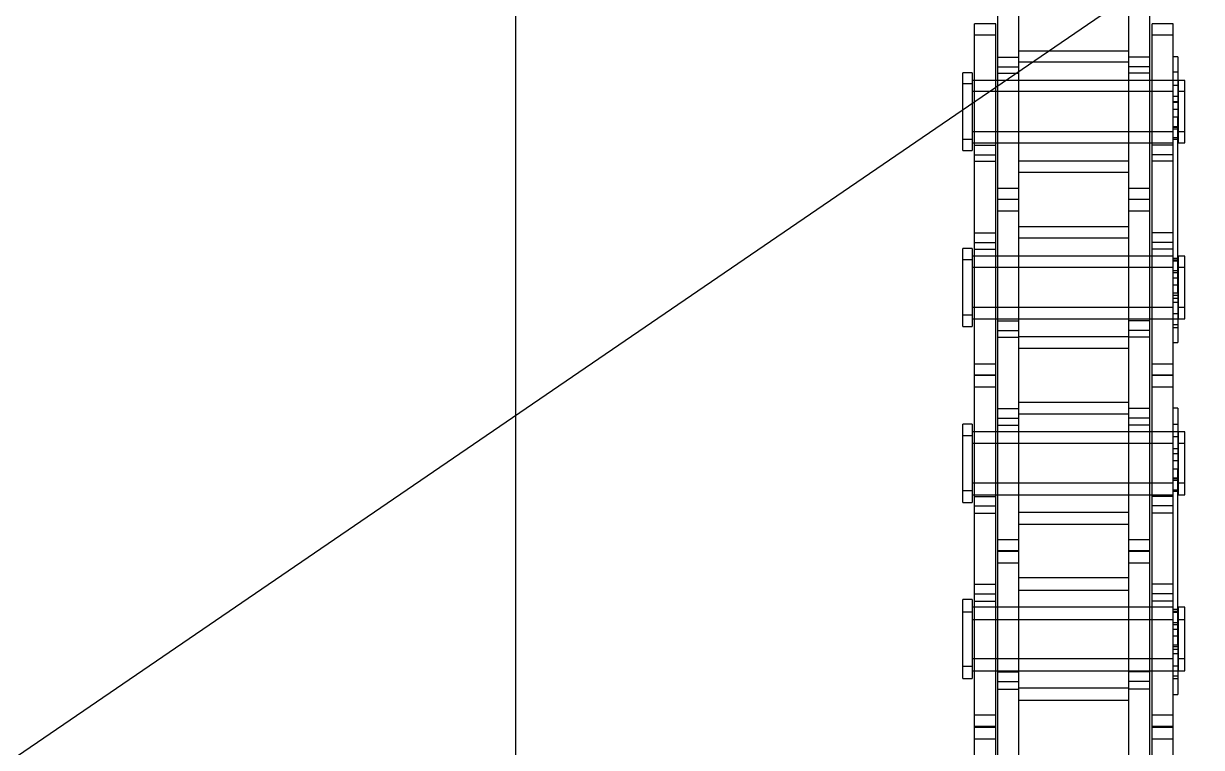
# Model space of a CAD drawing. Header units: metres. Extents: x 0 to 63075, y 0 to 44550.
# Drawn here: x 13948 to 14032.9, y 27485.6 to 27537.9 of the extents above; entities that cross this region are included whole.
import ezdxf

# ---------------------------------------------------------------- set-up
doc = ezdxf.new("R2010")
doc.units = ezdxf.units.M
doc.header["$LTSCALE"] = 75
doc.linetypes.add('HIDDEN2', pattern=[4.7625, 3.175, -1.5875])
for name, color, linetype in [('SDM', 7, 'Continuous'), ('SL1', 8, 'Continuous'), ('SL4', 4, 'Continuous'), ('ST1', 7, 'HIDDEN2')]:
    doc.layers.add(name, color=color, linetype=linetype)

# ---------------------------------------------------------------- blocks, each defined once
blk = doc.blocks.new('A$C1d93b9d1')
at = {"layer": 'SL1'}
blk.add_line((6081.727, 3451.41), (5531.727, 3075.25), dxfattribs=at)
blk.add_arc((5798.635, 3250), 171.45, 193.60643, 339.18626, dxfattribs=at)
blk = doc.blocks.new('A$C429c7d53')
at = {"layer": 'SL4'}
blk.add_line((262.765, 215.006), (262.765, 1004.763), dxfattribs=at)
at = {"layer": 'ST1'}
for p, q in [((297.515, 444.212), (297.515, 450.562)), ((299.035, 444.212), (299.035, 450.562)), ((306.965, 444.212), (306.965, 450.562)), ((308.485, 444.212), (308.485, 450.562)), ((295.843, 446.957), (295.843, 447.758)), ((297.363, 447.758), (295.843, 447.758)), ((297.363, 446.957), (297.363, 447.758)), ((308.637, 446.957), (308.637, 447.758)), ((310.157, 447.758), (308.637, 447.758)), ((310.157, 446.957), (310.157, 447.758)), ((295.843, 437.862), (295.843, 446.957)), ((297.363, 446.957), (295.843, 446.957)), ((297.363, 437.862), (297.363, 446.957)), ((308.637, 437.862), (308.637, 446.957)), ((310.157, 446.957), (308.637, 446.957)), ((310.157, 437.862), (310.157, 446.957)), ((297.515, 445.352), (299.035, 445.352)), ((306.965, 445.798), (299.035, 445.798)), ((308.485, 445.352), (306.965, 445.352)), ((310.489, 445.39), (310.157, 445.39)), ((310.489, 445.39), (310.489, 444.268)), ((295, 443.435), (295, 444.236)), ((295.659, 444.236), (295, 444.236)), ((295.659, 444.236), (295.659, 443.435)), ((297.515, 444.658), (299.035, 444.658)), ((297.515, 444.212), (299.035, 444.212)), ((297.515, 435.117), (297.515, 444.212)), ((306.965, 444.997), (299.035, 444.997)), ((299.035, 435.117), (299.035, 444.212)), ((308.485, 444.658), (306.965, 444.658)), ((308.485, 444.212), (306.965, 444.212)), ((306.965, 435.117), (306.965, 444.212)), ((308.485, 435.117), (308.485, 444.212)), ((310.489, 444.268), (310.157, 444.268)), ((310.489, 444.268), (310.489, 441.037)), ((295, 438.638), (295, 443.435)), ((295.659, 443.435), (295, 443.435)), ((310.157, 443.683), (295.659, 443.683)), ((295.659, 443.435), (295.659, 438.638)), ((297.363, 443.683), (295.843, 443.683)), ((299.035, 443.683), (297.515, 443.683)), ((306.965, 443.683), (299.035, 443.683)), ((308.485, 443.683), (306.965, 443.683)), ((310.489, 443.683), (308.637, 443.683)), ((310.526, 443.683), (310.526, 442.882)), ((311, 443.683), (310.526, 443.683)), ((311, 442.882), (311, 443.683)), ((310.157, 442.882), (295.659, 442.882)), ((297.363, 442.882), (295.843, 442.882)), ((299.035, 442.882), (297.515, 442.882)), ((306.965, 442.882), (299.035, 442.882)), ((308.485, 442.882), (306.965, 442.882)), ((310.157, 442.882), (308.637, 442.882)), ((310.526, 443.314), (310.157, 443.314)), ((310.526, 442.513), (310.157, 442.513)), ((310.526, 442.882), (310.526, 439.192)), ((311, 442.882), (310.526, 442.882)), ((311, 439.192), (311, 442.882)), ((310.489, 442.144), (310.157, 442.144)), ((310.489, 442.085), (310.157, 442.085)), ((310.489, 441.591), (310.157, 441.591)), ((310.489, 441.037), (310.157, 441.037)), ((310.489, 428.337), (310.489, 441.037)), ((295.659, 439.993), (310.157, 439.993)), ((295.843, 439.993), (297.363, 439.993)), ((297.515, 439.993), (299.035, 439.993)), ((299.035, 439.993), (306.965, 439.993)), ((306.965, 439.993), (308.485, 439.993)), ((308.637, 439.993), (310.157, 439.993)), ((310.157, 440.362), (310.526, 440.362)), ((310.489, 440.284), (310.157, 440.284)), ((310.489, 440.161), (310.157, 440.161)), ((310.526, 439.993), (311, 439.993)), ((295, 439.439), (295.659, 439.439)), ((295.659, 439.192), (310.157, 439.192)), ((295.843, 439.192), (297.363, 439.192)), ((297.515, 439.192), (299.035, 439.192)), ((299.035, 439.192), (306.965, 439.192)), ((306.965, 439.192), (308.485, 439.192)), ((308.637, 439.192), (310.157, 439.192)), ((310.157, 439.561), (310.526, 439.561)), ((310.489, 439.418), (310.157, 439.418)), ((310.526, 439.192), (311, 439.192)), ((295, 438.638), (295.659, 438.638)), ((295.843, 439.018), (297.363, 439.018)), ((295.843, 438.323), (297.363, 438.323)), ((310.157, 439.018), (308.637, 439.018)), ((310.157, 438.323), (308.637, 438.323)), ((295.843, 437.862), (297.363, 437.862)), ((295.843, 431.512), (295.843, 437.862)), ((297.363, 431.512), (297.363, 437.862)), ((299.035, 437.878), (306.965, 437.878)), ((310.157, 437.862), (308.637, 437.862)), ((308.637, 431.512), (308.637, 437.862)), ((310.157, 431.512), (310.157, 437.862)), ((299.035, 437.077), (306.965, 437.077)), ((297.515, 435.918), (299.035, 435.918)), ((306.965, 435.918), (308.485, 435.918)), ((297.515, 435.117), (299.035, 435.117)), ((297.515, 434.257), (297.515, 435.089)), ((299.035, 435.089), (297.515, 435.089)), ((299.035, 434.257), (299.035, 435.089)), ((306.965, 435.117), (308.485, 435.117)), ((306.965, 434.257), (306.965, 435.089)), ((308.485, 435.089), (306.965, 435.089)), ((308.485, 434.257), (308.485, 435.089)), ((297.515, 425.162), (297.515, 434.257)), ((299.035, 434.257), (297.515, 434.257)), ((299.035, 425.162), (299.035, 434.257)), ((306.965, 425.162), (306.965, 434.257)), ((308.485, 434.257), (306.965, 434.257)), ((308.485, 425.162), (308.485, 434.257)), ((295.843, 432.683), (297.363, 432.683)), ((306.965, 433.129), (299.035, 433.129)), ((306.965, 432.297), (299.035, 432.297)), ((310.157, 432.683), (308.637, 432.683)), ((295, 430.735), (295, 431.567)), ((295.659, 431.567), (295, 431.567)), ((295.659, 431.567), (295.659, 430.735)), ((295.843, 431.988), (297.363, 431.988)), ((295.843, 431.512), (297.363, 431.512)), ((295.843, 422.417), (295.843, 431.512)), ((297.363, 422.417), (297.363, 431.512)), ((310.157, 431.988), (308.637, 431.988)), ((310.157, 431.512), (308.637, 431.512)), ((308.637, 422.417), (308.637, 431.512)), ((310.157, 422.417), (310.157, 431.512)), ((295, 425.938), (295, 430.735)), ((295.659, 430.735), (295, 430.735)), ((310.157, 431.014), (295.659, 431.014)), ((295.659, 430.735), (295.659, 425.938)), ((297.363, 431.014), (295.843, 431.014)), ((299.035, 431.014), (297.515, 431.014)), ((306.965, 431.014), (299.035, 431.014)), ((308.485, 431.014), (306.965, 431.014)), ((310.157, 431.014), (308.637, 431.014)), ((310.489, 430.845), (310.157, 430.845)), ((310.489, 430.722), (310.157, 430.722)), ((310.526, 430.645), (310.157, 430.645)), ((310.526, 431.014), (310.526, 430.182)), ((311, 431.014), (310.526, 431.014)), ((311, 430.182), (311, 431.014)), ((310.157, 430.182), (295.659, 430.182)), ((297.363, 430.182), (295.843, 430.182)), ((299.035, 430.182), (297.515, 430.182)), ((306.965, 430.182), (299.035, 430.182)), ((308.485, 430.182), (306.965, 430.182)), ((310.157, 430.182), (308.637, 430.182)), ((310.489, 429.956), (310.157, 429.956)), ((310.526, 429.813), (310.157, 429.813)), ((310.526, 430.182), (310.526, 426.492)), ((311, 430.182), (310.526, 430.182)), ((311, 426.492), (311, 430.182)), ((310.489, 429.415), (310.157, 429.415)), ((310.489, 428.922), (310.157, 428.922)), ((310.489, 428.337), (310.157, 428.337)), ((310.489, 428.167), (310.157, 428.167)), ((310.489, 428.337), (310.489, 424.785)), ((295.659, 427.324), (310.157, 427.324)), ((295.843, 427.324), (297.363, 427.324)), ((297.515, 427.324), (299.035, 427.324)), ((299.035, 427.324), (306.965, 427.324)), ((306.965, 427.324), (308.485, 427.324)), ((308.637, 427.324), (310.157, 427.324)), ((310.489, 427.962), (310.157, 427.962)), ((310.157, 427.693), (310.526, 427.693)), ((310.526, 427.324), (311, 427.324)), ((295, 426.77), (295.659, 426.77)), ((295.659, 426.492), (310.157, 426.492)), ((295.843, 426.492), (297.363, 426.492)), ((297.515, 426.492), (299.035, 426.492)), ((297.515, 426.349), (299.035, 426.349)), ((299.035, 426.492), (306.965, 426.492)), ((306.965, 426.492), (308.485, 426.492)), ((308.485, 426.349), (306.965, 426.349)), ((308.637, 426.492), (310.489, 426.492)), ((310.157, 426.861), (310.526, 426.861)), ((310.526, 426.492), (311, 426.492)), ((295, 425.938), (295.659, 425.938)), ((297.515, 425.654), (299.035, 425.654)), ((308.485, 425.654), (306.965, 425.654)), ((310.489, 426.048), (310.157, 426.048)), ((310.489, 425.843), (310.157, 425.843)), ((297.515, 425.162), (299.035, 425.162)), ((297.515, 418.812), (297.515, 425.162)), ((299.035, 425.209), (306.965, 425.209)), ((299.035, 418.812), (299.035, 425.162)), ((308.485, 425.162), (306.965, 425.162)), ((306.965, 418.812), (306.965, 425.162)), ((308.485, 418.812), (308.485, 425.162)), ((310.157, 424.785), (310.489, 424.785)), ((299.035, 424.377), (306.965, 424.377)), ((295.843, 423.249), (297.363, 423.249)), ((308.637, 423.249), (310.157, 423.249)), ((297.363, 422.419), (295.843, 422.419)), ((295.843, 421.557), (295.843, 422.417)), ((295.843, 422.417), (297.363, 422.417)), ((297.363, 421.557), (297.363, 422.417)), ((310.157, 422.419), (308.637, 422.419)), ((308.637, 421.557), (308.637, 422.417)), ((308.637, 422.417), (310.157, 422.417)), ((310.157, 421.557), (310.157, 422.417)), ((295.843, 412.462), (295.843, 421.557)), ((297.363, 421.557), (295.843, 421.557)), ((297.363, 412.462), (297.363, 421.557)), ((308.637, 412.462), (308.637, 421.557)), ((310.157, 421.557), (308.637, 421.557)), ((310.157, 412.462), (310.157, 421.557)), ((306.965, 420.459), (299.035, 420.459)), ((297.515, 420.014), (299.035, 420.014)), ((306.965, 419.597), (299.035, 419.597)), ((308.485, 420.014), (306.965, 420.014)), ((310.489, 420.051), (310.157, 420.051)), ((310.489, 420.051), (310.489, 418.868)), ((295, 418.035), (295, 418.898)), ((295.659, 418.898), (295, 418.898)), ((295.659, 418.898), (295.659, 418.035)), ((297.515, 419.319), (299.035, 419.319)), ((297.515, 418.812), (299.035, 418.812)), ((297.515, 409.717), (297.515, 418.812)), ((299.035, 409.717), (299.035, 418.812)), ((308.485, 419.319), (306.965, 419.319)), ((308.485, 418.812), (306.965, 418.812)), ((306.965, 409.717), (306.965, 418.812)), ((308.485, 409.717), (308.485, 418.812)), ((310.489, 418.868), (310.157, 418.868)), ((310.489, 418.868), (310.489, 415.637)), ((295, 413.238), (295, 418.035)), ((295.659, 418.035), (295, 418.035)), ((310.157, 418.344), (295.659, 418.344)), ((295.659, 418.035), (295.659, 413.238)), ((297.363, 418.344), (295.843, 418.344)), ((299.035, 418.344), (297.515, 418.344)), ((306.965, 418.344), (299.035, 418.344)), ((308.485, 418.344), (306.965, 418.344)), ((310.489, 418.344), (308.637, 418.344)), ((310.526, 417.975), (310.157, 417.975)), ((310.526, 418.344), (310.526, 417.482)), ((311, 418.344), (310.526, 418.344)), ((311, 417.482), (311, 418.344)), ((310.157, 417.482), (295.659, 417.482)), ((297.363, 417.482), (295.843, 417.482)), ((299.035, 417.482), (297.515, 417.482)), ((306.965, 417.482), (299.035, 417.482)), ((308.485, 417.482), (306.965, 417.482)), ((310.157, 417.482), (308.637, 417.482)), ((310.526, 417.113), (310.157, 417.113)), ((310.526, 417.482), (310.526, 413.792)), ((311, 417.482), (310.526, 417.482)), ((311, 413.792), (311, 417.482)), ((310.489, 416.746), (310.157, 416.746)), ((310.489, 416.744), (310.157, 416.744)), ((310.489, 416.252), (310.157, 416.252)), ((310.489, 415.637), (310.157, 415.637)), ((310.489, 402.937), (310.489, 415.637)), ((295.659, 414.654), (310.157, 414.654)), ((295.843, 414.654), (297.363, 414.654)), ((297.515, 414.654), (299.035, 414.654)), ((299.035, 414.654), (306.965, 414.654)), ((306.965, 414.654), (308.485, 414.654)), ((308.637, 414.654), (310.157, 414.654)), ((310.157, 415.023), (310.526, 415.023)), ((310.489, 414.946), (310.157, 414.946)), ((310.489, 414.823), (310.157, 414.823)), ((310.526, 414.654), (311, 414.654)), ((295, 414.101), (295.659, 414.101)), ((295.659, 413.792), (310.157, 413.792)), ((295.843, 413.792), (297.363, 413.792)), ((295.843, 413.679), (297.363, 413.679)), ((297.515, 413.792), (299.035, 413.792)), ((299.035, 413.792), (306.965, 413.792)), ((306.965, 413.792), (308.485, 413.792)), ((308.637, 413.792), (310.157, 413.792)), ((310.157, 413.679), (308.637, 413.679)), ((310.157, 414.161), (310.526, 414.161)), ((310.489, 414.018), (310.157, 414.018)), ((310.526, 413.792), (311, 413.792)), ((295, 413.238), (295.659, 413.238)), ((295.843, 412.985), (297.363, 412.985)), ((310.157, 412.985), (308.637, 412.985)), ((295.843, 412.462), (297.363, 412.462)), ((295.843, 406.112), (295.843, 412.462)), ((297.363, 406.112), (297.363, 412.462)), ((299.035, 412.539), (306.965, 412.539)), ((310.157, 412.462), (308.637, 412.462)), ((308.637, 406.112), (308.637, 412.462)), ((310.157, 406.112), (310.157, 412.462)), ((299.035, 411.677), (306.965, 411.677)), ((297.515, 410.579), (299.035, 410.579)), ((306.965, 410.579), (308.485, 410.579)), ((299.035, 409.75), (297.515, 409.75)), ((297.515, 408.857), (297.515, 409.717)), ((297.515, 409.717), (299.035, 409.717)), ((299.035, 408.857), (299.035, 409.717)), ((308.485, 409.75), (306.965, 409.75)), ((306.965, 408.857), (306.965, 409.717)), ((306.965, 409.717), (308.485, 409.717)), ((308.485, 408.857), (308.485, 409.717)), ((297.515, 399.762), (297.515, 408.857)), ((299.035, 408.857), (297.515, 408.857)), ((299.035, 399.762), (299.035, 408.857)), ((306.965, 399.762), (306.965, 408.857)), ((308.485, 408.857), (306.965, 408.857)), ((308.485, 399.762), (308.485, 408.857)), ((306.965, 407.79), (299.035, 407.79)), ((295.843, 407.345), (297.363, 407.345)), ((306.965, 406.897), (299.035, 406.897)), ((310.157, 407.345), (308.637, 407.345)), ((295, 405.335), (295, 406.228)), ((295.659, 406.228), (295, 406.228)), ((295.659, 406.228), (295.659, 405.335)), ((295.843, 406.65), (297.363, 406.65)), ((295.843, 406.112), (297.363, 406.112)), ((295.843, 397.017), (295.843, 406.112)), ((297.363, 397.017), (297.363, 406.112)), ((310.157, 406.65), (308.637, 406.65)), ((310.157, 406.112), (308.637, 406.112)), ((308.637, 397.017), (308.637, 406.112)), ((310.157, 397.017), (310.157, 406.112)), ((295, 400.538), (295, 405.335)), ((295.659, 405.335), (295, 405.335)), ((310.157, 405.675), (295.659, 405.675)), ((295.659, 405.335), (295.659, 400.538)), ((297.363, 405.675), (295.843, 405.675)), ((299.035, 405.675), (297.515, 405.675)), ((306.965, 405.675), (299.035, 405.675)), ((308.485, 405.675), (306.965, 405.675)), ((310.157, 405.675), (308.637, 405.675)), ((310.489, 405.507), (310.157, 405.507)), ((310.489, 405.384), (310.157, 405.384)), ((310.526, 405.306), (310.157, 405.306)), ((310.526, 405.675), (310.526, 404.782)), ((311, 405.675), (310.526, 405.675)), ((311, 404.782), (311, 405.675)), ((310.157, 404.782), (295.659, 404.782)), ((297.363, 404.782), (295.843, 404.782)), ((299.035, 404.782), (297.515, 404.782)), ((306.965, 404.782), (299.035, 404.782)), ((308.485, 404.782), (306.965, 404.782)), ((310.157, 404.782), (308.637, 404.782)), ((310.489, 404.556), (310.157, 404.556)), ((310.526, 404.413), (310.157, 404.413)), ((310.526, 404.782), (310.526, 401.092)), ((311, 404.782), (310.526, 404.782)), ((311, 401.092), (311, 404.782)), ((310.489, 404.077), (310.157, 404.077)), ((310.489, 403.583), (310.157, 403.583)), ((310.489, 402.937), (310.157, 402.937)), ((310.489, 402.828), (310.157, 402.828)), ((310.489, 402.623), (310.157, 402.623)), ((310.489, 402.937), (310.489, 399.385)), ((295.659, 401.985), (310.157, 401.985)), ((295.843, 401.985), (297.363, 401.985)), ((297.515, 401.985), (299.035, 401.985)), ((299.035, 401.985), (306.965, 401.985)), ((306.965, 401.985), (308.485, 401.985)), ((308.637, 401.985), (310.157, 401.985)), ((310.157, 402.354), (310.526, 402.354)), ((310.526, 401.985), (311, 401.985)), ((295, 401.431), (295.659, 401.431)), ((295.659, 401.092), (310.157, 401.092)), ((295.843, 401.092), (297.363, 401.092)), ((297.515, 401.092), (299.035, 401.092)), ((297.515, 401.01), (299.035, 401.01)), ((299.035, 401.092), (306.965, 401.092)), ((306.965, 401.092), (308.485, 401.092)), ((308.485, 401.01), (306.965, 401.01)), ((308.637, 401.092), (310.489, 401.092)), ((310.157, 401.461), (310.526, 401.461)), ((310.526, 401.092), (311, 401.092)), ((295, 400.538), (295.659, 400.538)), ((297.515, 400.315), (299.035, 400.315)), ((308.485, 400.315), (306.965, 400.315)), ((310.489, 400.71), (310.157, 400.71)), ((310.489, 400.504), (310.157, 400.504)), ((297.515, 399.762), (299.035, 399.762)), ((297.515, 393.412), (297.515, 399.762)), ((299.035, 399.87), (306.965, 399.87)), ((299.035, 393.412), (299.035, 399.762)), ((308.485, 399.762), (306.965, 399.762)), ((306.965, 393.412), (306.965, 399.762)), ((308.485, 393.412), (308.485, 399.762)), ((310.157, 399.385), (310.489, 399.385)), ((299.035, 398.977), (306.965, 398.977)), ((295.843, 397.91), (297.363, 397.91)), ((308.637, 397.91), (310.157, 397.91)), ((297.363, 397.081), (295.843, 397.081)), ((295.843, 396.157), (295.843, 397.017)), ((295.843, 397.017), (297.363, 397.017)), ((297.363, 396.157), (297.363, 397.017)), ((310.157, 397.081), (308.637, 397.081)), ((308.637, 396.157), (308.637, 397.017)), ((308.637, 397.017), (310.157, 397.017)), ((310.157, 396.157), (310.157, 397.017)), ((295.843, 387.062), (295.843, 396.157)), ((297.363, 396.157), (295.843, 396.157)), ((297.363, 387.062), (297.363, 396.157)), ((308.637, 387.062), (308.637, 396.157)), ((310.157, 396.157), (308.637, 396.157)), ((310.157, 387.062), (310.157, 396.157))]:
    blk.add_line(p, q, dxfattribs=at)

msp = doc.modelspace()

# ---------------------------------------------------------------- block references
at = {"layer": 'SDM'}
for name, p in [('A$C1d93b9d1', (8259.513, 24302.833)), ('A$C429c7d53', (13720.74, 27090.066))]:
    msp.add_blockref(name, p, dxfattribs=at)

doc.saveas('drawing.dxf')
